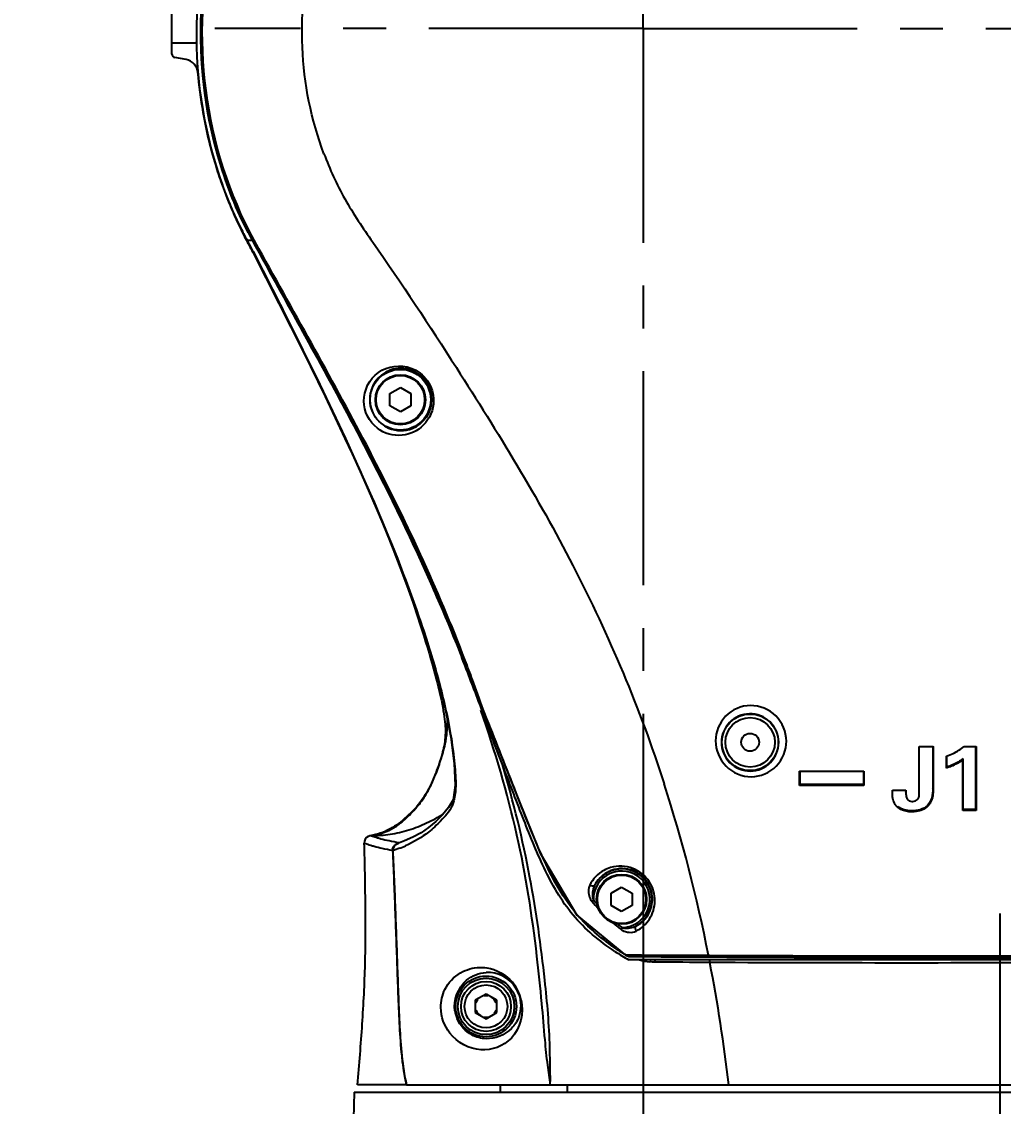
# Model space of a CAD drawing. Header units: millimetres. Extents: x 4086 to 8300, y 123 to 1549.
# Drawn here: x 7749.37 to 7783.75, y 1065.8 to 1103.8 of the extents above; entities that cross this region are included whole.
import ezdxf

# ---------------------------------------------------------------- set-up
doc = ezdxf.new("R2010")
doc.units = ezdxf.units.MM
doc.linetypes.add('CENTER', pattern=[0.6, 0.375, -0.075, 0.075, -0.075])
for name, color, linetype in [('中心线', 7, 'Continuous'), ('外形图', 7, 'Continuous'), ('尺寸标注', 7, 'Continuous'), ('运动范围', 7, 'Continuous')]:
    doc.layers.add(name, color=color, linetype=linetype)
doc.styles.add('思源黑', font='SourceHanSansCN-Normal.ttf')
doc.dimstyles.new('尺寸标注_1_4比例', dxfattribs={"dimtxt": 7, "dimasz": 6, "dimexe": 2, "dimexo": 1.5, "dimgap": 1, "dimtad": 1, "dimdec": 1, "dimlfac": 4, "dimdsep": 46, "dimtxsty": '思源黑', "dimcen": 0.09, "dimadec": 0, "dimazin": 0, "dimtp": 0.01, "dimtm": 0.01, "dimtfac": 1, "dimtdec": 1, "dimtofl": 0, "dimtmove": 0, "dimatfit": 3, "dimfxl": 1, "dimtolj": 1, "dimarcsym": 0})

# ---------------------------------------------------------------- blocks, each defined once
blk = doc.blocks.new('*D784')
at = {"layer": 'Defpoints', "color": 0}
for p in [(7771.133, 1079.219), (7783.633, 1072.555), (7783.633, 998.904)]:
    blk.add_point(p, dxfattribs=at)
at = {"layer": '尺寸标注', "color": 0, "lineweight": -2}
for p, q in [((7771.133, 1077.719), (7771.133, 996.904)), ((7783.633, 1071.055), (7783.633, 996.904)), ((7765.133, 998.904), (7759.133, 998.904)), ((7789.633, 998.904), (7795.633, 998.904))]:
    blk.add_line(p, q, dxfattribs=at)
at = {"layer": '尺寸标注', "color": 0}
for points in [[(7765.133, 997.904), (7765.133, 999.904), (7771.133, 998.904)], [(7789.633, 999.904), (7789.633, 997.904), (7783.633, 998.904)]]:
    blk.add_solid(points, dxfattribs=at)
at = {"layer": '尺寸标注', "color": 0, "insert": (7776.87, 1003.528), "char_height": 7, "attachment_point": 5, "style": '思源黑'}
blk.add_mtext('\\A1;50', dxfattribs=at)
blk = doc.blocks.new('*D788')
at = {"layer": 'Defpoints', "color": 0}
for p in [(7603.046, 1103.555), (7783.633, 1008.427), (7603.046, 916.786)]:
    blk.add_point(p, dxfattribs=at)
at = {"layer": '尺寸标注', "color": 0, "lineweight": -2}
for p, q in [((7603.046, 1102.055), (7603.046, 914.786)), ((7783.633, 1006.927), (7783.633, 914.786)), ((7777.633, 916.786), (7609.046, 916.786))]:
    blk.add_line(p, q, dxfattribs=at)
at = {"layer": '尺寸标注', "color": 0}
for points in [[(7609.046, 917.786), (7609.046, 915.786), (7603.046, 916.786)], [(7777.633, 915.786), (7777.633, 917.786), (7783.633, 916.786)]]:
    blk.add_solid(points, dxfattribs=at)
at = {"layer": '尺寸标注', "color": 0, "insert": (7693.34, 921.415), "char_height": 7, "attachment_point": 5, "style": '思源黑'}
blk.add_mtext('\\A1;722.3', dxfattribs=at)
blk = doc.blocks.new('*D789')
at = {"layer": 'Defpoints', "color": 0}
for p in [(7732.192, 1103.555), (7783.633, 1008.427), (7783.633, 948.312)]:
    blk.add_point(p, dxfattribs=at)
at = {"layer": '尺寸标注', "color": 0, "lineweight": -2}
for p, q in [((7732.192, 1102.055), (7732.192, 946.312)), ((7783.633, 1006.927), (7783.633, 946.312)), ((7738.192, 948.312), (7777.633, 948.312))]:
    blk.add_line(p, q, dxfattribs=at)
at = {"layer": '尺寸标注', "color": 0}
for points in [[(7738.192, 949.312), (7738.192, 947.312), (7732.192, 948.312)], [(7777.633, 947.312), (7777.633, 949.312), (7783.633, 948.312)]]:
    blk.add_solid(points, dxfattribs=at)
at = {"layer": '尺寸标注', "color": 0, "insert": (7757.912, 952.937), "char_height": 7, "attachment_point": 5, "style": '思源黑'}
blk.add_mtext('\\A1;205.8', dxfattribs=at)
blk = doc.blocks.new('*D791')
at = {"layer": 'Defpoints', "color": 0}
for p in [(7871.487, 1103.555), (7783.633, 1004.677), (7783.633, 978.687)]:
    blk.add_point(p, dxfattribs=at)
at = {"layer": '尺寸标注', "color": 0, "lineweight": -2}
for p, q in [((7871.487, 1102.055), (7871.487, 976.687)), ((7783.633, 1003.177), (7783.633, 976.687)), ((7865.487, 978.687), (7789.633, 978.687))]:
    blk.add_line(p, q, dxfattribs=at)
at = {"layer": '尺寸标注', "color": 0}
for points in [[(7789.633, 979.687), (7789.633, 977.687), (7783.633, 978.687)], [(7865.487, 977.687), (7865.487, 979.687), (7871.487, 978.687)]]:
    blk.add_solid(points, dxfattribs=at)
at = {"layer": '尺寸标注', "color": 0, "insert": (7827.56, 983.316), "char_height": 7, "attachment_point": 5, "style": '思源黑'}
blk.add_mtext('\\A1;351.4', dxfattribs=at)
blk = doc.blocks.new('*D793')
at = {"layer": 'Defpoints', "color": 0}
for p in [(7771.133, 1271.641), (7552.914, 959.632), (7712.796, 959.632)]:
    blk.add_point(p, dxfattribs=at)
at = {"layer": '尺寸标注', "color": 0, "lineweight": -2}
for p, q in [((7769.633, 1271.641), (7550.914, 1271.641)), ((7552.914, 1265.641), (7552.914, 965.632)), ((7711.296, 959.632), (7550.914, 959.632))]:
    blk.add_line(p, q, dxfattribs=at)
at = {"layer": '尺寸标注', "color": 0}
for points in [[(7553.914, 1265.641), (7551.914, 1265.641), (7552.914, 1271.641)], [(7551.914, 965.632), (7553.914, 965.632), (7552.914, 959.632)]]:
    blk.add_solid(points, dxfattribs=at)
at = {"layer": '尺寸标注', "color": 0, "insert": (7548.289, 1115.636), "char_height": 7, "attachment_point": 5, "rotation": 90, "style": '思源黑'}
blk.add_mtext('\\A1;1248', dxfattribs=at)

msp = doc.modelspace()

# ---------------------------------------------------------------- linework, layer by layer
at = {"layer": '中心线', "linetype": 'CENTER', "ltscale": 20}
for p, q in [((7771.1327, 1103.5546), (7771.1327, 1118.5546)), ((7771.1327, 1103.5546), (7756.1327, 1103.5546)), ((7771.1327, 1103.5546), (7786.1327, 1103.5546)), ((7771.1327, 1103.5546), (7771.1327, 1077.7187)), ((7783.6327, 1072.5546), (7783.6327, 1008.4271))]:
    msp.add_line(p, q, dxfattribs=at)
at = {"layer": '外形图'}
for p, q in [((7754.6327, 1102.6617), (7754.6327, 1104.4475)), ((7754.6327, 1103.0546), (7755.3827, 1103.0546)), ((7755.1311, 1102.4689), (7754.736, 1102.5385)), ((7755.5332, 1102.0286), (7755.5427, 1102.0186)), ((7757.2621, 1096.145), (7757.4505, 1096.1481)), ((7757.4524, 1096.1484), (7757.4102, 1096.2256)), ((7757.4522, 1096.1487), (7757.4651, 1096.149)), ((7757.6814, 1095.8407), (7757.5127, 1096.148)), ((7757.4636, 1095.7213), (7757.4635, 1095.7215)), ((7757.4638, 1095.7207), (7757.4635, 1095.7213)), ((7758.5546, 1093.6245), (7758.7484, 1093.2398)), ((7759.7219, 1091.2741), (7759.8695, 1090.9702)), ((7762.2603, 1090.7696), (7762.6327, 1090.9846)), ((7762.2603, 1090.3396), (7762.2603, 1090.7696)), ((7762.6327, 1090.9846), (7763.0051, 1090.7696)), ((7763.0051, 1090.7696), (7763.0051, 1090.3396)), ((7762.6327, 1090.1246), (7762.2603, 1090.3396)), ((7763.0051, 1090.3396), (7762.6327, 1090.1246)), ((7760.6936, 1089.1919), (7760.7093, 1089.1992)), ((7760.714, 1089.1926), (7760.7127, 1089.1921)), ((7761.6682, 1087.0711), (7761.6907, 1087.0189)), ((7764.8341, 1081.3947), (7764.7831, 1081.5285)), ((7764.8355, 1081.395), (7764.7831, 1081.5285)), ((7764.8482, 1081.3999), (7764.7957, 1081.5335)), ((7764.8472, 1081.3995), (7764.8482, 1081.3999)), ((7765.3656, 1080.0776), (7765.5179, 1079.6986)), ((7765.4888, 1079.6877), (7765.4485, 1079.7949)), ((7765.5179, 1079.6986), (7765.5308, 1079.7039)), ((7780.8077, 1078.4122), (7781.2966, 1078.4124)), ((7780.8077, 1076.7852), (7780.8077, 1078.4122)), ((7781.2827, 1078.4174), (7781.2836, 1076.9323)), ((7781.2966, 1078.4124), (7781.2966, 1076.9134)), ((7782.3746, 1078.413), (7782.7945, 1078.4133)), ((7782.7945, 1078.4133), (7782.7945, 1076.1688)), ((7781.7651, 1077.6528), (7781.7651, 1078.0702)), ((7781.7726, 1077.6853), (7781.7724, 1078.0789)), ((7782.3354, 1076.1685), (7782.3354, 1077.9424)), ((7782.3426, 1076.1994), (7782.3418, 1077.9815)), ((7776.6145, 1077.043), (7776.6145, 1077.5414)), ((7776.6363, 1077.0771), (7776.6355, 1077.5527)), ((7778.8563, 1077.5481), (7778.8567, 1077.072)), ((7778.8645, 1077.5394), (7778.8645, 1077.0408)), ((7781.7651, 1077.6528), (7781.7727, 1077.6854)), ((7776.6145, 1077.043), (7776.6363, 1077.0771)), ((7778.8645, 1077.0408), (7778.8568, 1077.0718)), ((7779.8645, 1076.8117), (7779.8645, 1076.8821)), ((7779.8645, 1076.8821), (7780.0223, 1076.882)), ((7780.0223, 1076.882), (7780.1815, 1076.882)), ((7780.1815, 1076.882), (7780.3424, 1076.882)), ((7780.3424, 1076.882), (7780.3393, 1076.8023)), ((7780.8077, 1076.7852), (7780.8143, 1076.7982)), ((7781.2966, 1076.9134), (7781.2836, 1076.9323)), ((7780.0478, 1076.2805), (7780.056, 1076.3096)), ((7780.3762, 1076.5818), (7780.3855, 1076.5673)), ((7780.7653, 1076.5775), (7780.7739, 1076.5919)), ((7781.1027, 1076.313), (7781.0936, 1076.3409)), ((7780.5382, 1076.1196), (7780.5382, 1076.1515)), ((7782.3354, 1076.1685), (7782.3426, 1076.1995)), ((7782.7945, 1076.1688), (7782.3354, 1076.1685)), ((7782.779, 1076.1994), (7782.3427, 1076.1993)), ((7782.7945, 1076.1688), (7782.7789, 1076.1996)), ((7762.5402, 1075.012), (7762.539, 1075.0116)), ((7762.3585, 1074.7634), (7762.3587, 1074.7597)), ((7762.3669, 1074.7601), (7762.3689, 1074.7602)), ((7767.5312, 1074.6719), (7768.8109, 1072.5027)), ((7770.0103, 1073.2696), (7770.3827, 1073.4846)), ((7770.0103, 1072.8396), (7770.0103, 1073.2696)), ((7770.3827, 1073.4846), (7770.7551, 1073.2696)), ((7770.7551, 1073.2696), (7770.7551, 1072.8396)), ((7769.3941, 1073.0335), (7769.3389, 1072.9876)), ((7768.8109, 1072.5027), (7770.5174, 1071.0951)), ((7770.3827, 1072.6246), (7770.0103, 1072.8396)), ((7770.7551, 1072.8396), (7770.3827, 1072.6246)), ((7770.3984, 1072.0659), (7770.3528, 1072.0074)), ((7770.5174, 1071.0951), (7770.5264, 1071.1097)), ((7770.5174, 1071.0951), (7770.6366, 1071.0576)), ((7770.5264, 1071.1097), (7770.6346, 1071.1089)), ((7770.6346, 1071.1089), (7770.6945, 1071.1085)), ((7770.6366, 1071.0576), (7770.6949, 1071.0537)), ((7770.6945, 1071.1085), (7771.0052, 1071.1063)), ((7770.6989, 1071.0537), (7771.0045, 1071.0514)), ((7771.0045, 1071.0514), (7771.2256, 1071.0498)), ((7771.0052, 1071.1063), (7771.0794, 1071.1059)), ((7771.0794, 1071.1059), (7771.4321, 1071.1037)), ((7771.4321, 1071.1037), (7771.5626, 1071.1029)), ((7771.5626, 1071.1029), (7771.6489, 1071.1024)), ((7773.4231, 1071.0364), (7773.4577, 1071.0363)), ((7773.4235, 1071.0941), (7773.4651, 1071.0939)), ((7773.4577, 1071.0363), (7773.4737, 1071.0362)), ((7795.3686, 1070.9296), (7770.6339, 1070.9296)), ((7765.6327, 1069.7376), (7765.2577, 1069.5211)), ((7765.2577, 1069.5211), (7765.2577, 1069.0881)), ((7766.0077, 1069.5211), (7765.6327, 1069.7376)), ((7766.0077, 1069.0881), (7766.0077, 1069.5211)), ((7765.2577, 1069.0881), (7765.6327, 1068.8716)), ((7765.6327, 1068.8716), (7766.0077, 1069.0881)), ((7761.1328, 1066.5546), (7761.133, 1066.5572)), ((7762.8457, 1066.5546), (7761.1328, 1066.5546)), ((7762.8457, 1066.5546), (7804.4184, 1066.5546)), ((7766.1327, 1066.5546), (7766.1327, 1066.3046)), ((7768.4773, 1066.5546), (7768.4773, 1066.3046)), ((7768.4773, 1066.5546), (7768.4773, 1066.3046)), ((7761.0113, 1066.3046), (7760.9359, 1063.4263)), ((7761.0113, 1066.3046), (7806.2486, 1066.3046))]:
    msp.add_line(p, q, dxfattribs=at)
for points in [[(7757.4641, 1095.72), (7758.3772, 1093.9287), (7759.2238, 1092.242), (7759.9969, 1090.6615), (7760.6936, 1089.1919)], [(7757.4742, 1095.7477), (7758.635, 1093.4642), (7759.8133, 1091.084), (7760.7127, 1089.1921)], [(7760.6936, 1089.1919), (7760.9408, 1088.6574), (7761.221, 1088.0407), (7761.5182, 1087.3712), (7761.8184, 1086.6755), (7762.1085, 1085.9809), (7762.3793, 1085.3084), (7762.629, 1084.663), (7762.8574, 1084.0473), (7763.0639, 1083.464), (7763.2459, 1082.9232)], [(7760.7127, 1089.1921), (7761.6812, 1087.0356), (7762.6196, 1084.7464), (7763.2811, 1082.9358)], [(7763.2459, 1082.9231), (7763.3163, 1082.7094), (7763.3862, 1082.4934), (7763.4531, 1082.2826), (7763.5172, 1082.077), (7763.5784, 1081.8765), (7763.637, 1081.6811), (7763.6928, 1081.4907), (7763.7459, 1081.3053), (7763.7964, 1081.1249), (7763.8442, 1080.9494), (7763.8893, 1080.7789), (7763.9316, 1080.6138), (7763.9708, 1080.4558), (7764.0065, 1080.306), (7764.0387, 1080.1646), (7764.0679, 1080.0307), (7764.0941, 1079.9036), (7764.1173, 1079.7829), (7764.1378, 1079.6685), (7764.1554, 1079.5606), (7764.1703, 1079.459), (7764.1825, 1079.3638), (7764.1922, 1079.2748), (7764.1996, 1079.1918), (7764.205, 1079.1135), (7764.2085, 1079.0367), (7764.21, 1078.9592), (7764.2095, 1078.8815), (7764.2069, 1078.8044), (7764.2019, 1078.7287), (7764.1949, 1078.6542), (7764.1857, 1078.5809), (7764.1746, 1078.5085), (7764.1616, 1078.4364), (7764.1468, 1078.3641), (7764.1302, 1078.2907), (7764.1117, 1078.2157), (7764.0914, 1078.139), (7764.0693, 1078.0605), (7764.0456, 1077.9805), (7764.0202, 1077.8991), (7763.9932, 1077.8163), (7763.9647, 1077.7323), (7763.9345, 1077.6472), (7763.9029, 1077.5613), (7763.8696, 1077.4745), (7763.8347, 1077.3869), (7763.7979, 1077.2984), (7763.7592, 1077.2091), (7763.7184, 1077.1193), (7763.6754, 1077.0293), (7763.6302, 1076.9397), (7763.583, 1076.851), (7763.5336, 1076.7638), (7763.4822, 1076.6784), (7763.4286, 1076.5952), (7763.3728, 1076.5143), (7763.3149, 1076.436), (7763.2548, 1076.3602), (7763.1924, 1076.2866), (7763.1278, 1076.2149), (7763.0612, 1076.1451), (7762.993, 1076.0769), (7762.9231, 1076.01), (7762.852, 1075.9445), (7762.7807, 1075.8812), (7762.7094, 1075.8205), (7762.6383, 1075.7628), (7762.5677, 1075.7085), (7762.498, 1075.6579), (7762.4293, 1075.6114), (7762.3617, 1075.5689), (7762.2949, 1075.5301), (7762.2291, 1075.4949), (7762.1646, 1075.4632), (7762.1017, 1075.435), (7762.0405, 1075.4101), (7761.9813, 1075.3884), (7761.9243, 1075.3696), (7761.8694, 1075.3535), (7761.8167, 1075.3397), (7761.766, 1075.3277)], [(7763.2811, 1082.9358), (7763.5924, 1081.995), (7763.9357, 1080.8269), (7764.2049, 1079.7422), (7764.4023, 1078.7307), (7764.5209, 1077.8126), (7764.5538, 1077.0505), (7764.4861, 1076.5447), (7764.323, 1076.2654), (7764.1067, 1076.0124), (7763.8731, 1075.7781), (7763.6231, 1075.5706), (7763.3562, 1075.3891), (7763.0742, 1075.2337), (7762.7806, 1075.1016), (7762.5402, 1075.012)], [(7764.8472, 1081.3995), (7765.0629, 1080.8481), (7765.3656, 1080.0776)], [(7765.5179, 1079.6986), (7766.5245, 1077.1628), (7767.5312, 1074.6719)], [(7761.766, 1075.3277), (7761.6677, 1075.306), (7761.6177, 1075.2939), (7761.5656, 1075.2785), (7761.5085, 1075.2556)], [(7771.57, 1070.8529), (7771.5674, 1070.8643), (7771.5652, 1070.8765), (7771.5636, 1070.8893), (7771.5625, 1070.9025), (7771.562, 1070.916), (7771.5619, 1070.9296)], [(7773.4644, 1070.9296), (7773.464, 1070.918), (7773.464, 1070.9064), (7773.4643, 1070.8948), (7773.465, 1070.8835), (7773.466, 1070.8725), (7773.4672, 1070.8621), (7773.4688, 1070.8522), (7773.4709, 1070.8433)]]:
    msp.add_lwpolyline(points, dxfattribs=at)
for centre, radius in [((7762.6327, 1090.5546), 1.0625), ((7762.6327, 1090.5546), 0.875), ((7762.6327, 1090.5546), 0.85), ((7774.8827, 1078.5546), 0.9908), ((7774.8827, 1078.5546), 0.8658), ((7774.8827, 1078.5546), 0.3125), ((7770.3827, 1073.0546), 0.875), ((7770.3827, 1073.0546), 0.85), ((7765.6327, 1069.3046), 1.0638), ((7765.6327, 1069.3046), 0.9888), ((7765.6327, 1069.3046), 0.875), ((7765.6327, 1069.3046), 0.75)]:
    msp.add_circle(centre, radius, dxfattribs=at)
for centre, radius, start, end in [((7755.3827, 1103.5546), 0.5, 270, 284.09456), ((7754.7577, 1102.6617), 0.125, 179.99668, 259.99155), ((7755.0442, 1101.9762), 0.5003, 4.86871, 80.00205), ((7771.28, 1103.3595), 15.803, 184.8312, 189.97201), ((7771.2012, 1103.3462), 15.723, 189.97397, 193.40796), ((7771.2163, 1103.3493), 15.7298, 190.14723, 191.90814), ((7771.1016, 1103.3225), 15.6207, 193.40806, 196.8659), ((7772.3395, 1104.146), 17.0689, 206.58402, 207.95318), ((7776.4945, 1106.1334), 21.6932, 207.42043, 207.90658), ((7771.107, 1103.4305), 15.6577, 207.71641, 209.98208), ((7776.5759, 1106.194), 21.7717, 207.48801, 207.66399), ((7776.1559, 1105.9726), 21.2969, 207.66095, 208.47767), ((7783.9435, 1110.7451), 30.2462, 208.28286, 208.68847), ((7775.7707, 1105.7478), 20.873, 207.90117, 208.7088), ((7775.8137, 1105.7884), 20.9083, 208.48119, 208.72277), ((7600.6811, 1013.7424), 176.9326, 25.989037, 26.699371), ((7762.6498, 1090.5675), 1.089, 110.03643, 180.6816), ((7762.6492, 1090.5679), 1.0884, 69.0406, 110.01026), ((7762.6476, 1090.564), 1.0926, 359.50451, 69.03634), ((7648.6431, 1037.0395), 123.6116, 24.955336, 25.867501), ((7762.654, 1090.5667), 1.0931, 180.63509, 246.71734), ((7762.6506, 1090.5633), 1.0896, 291.48203, 359.54109), ((7762.6518, 1090.5624), 1.0883, 246.73682, 291.4451), ((7681.1926, 1052.1509), 87.7253, 23.457144, 24.976504), ((7653.0084, 1037.6343), 120.0846, 20.554046, 21.371611), ((7709.9366, 1060.4041), 58.8494, 20.220986, 20.924769), ((7712.3601, 1061.2917), 56.2684, 19.10019, 20.22582), ((7770.417, 1079.8985), 12.0779, 350.67901, 350.8674), ((7721.4684, 1060.8726), 52.9511, 11.13007, 17.84333), ((7761.6163, 1075.0301), 0.2499, 115.55167, 181.94363), ((7762.6048, 1074.7766), 0.2466, 172.83928, 183.06749), ((7762.6083, 1074.7735), 0.2512, 126.79925, 131.89735), ((7760.8734, 1079.3069), 4.7865, 291.11053, 293.92238), ((7770.3827, 1073.0546), 0.9888, 270.90922, 181.22046), ((7770.3827, 1073.0546), 1.0638, 297.76024, 153.06515), ((7770.3413, 1073.0136), 1.2046, 106.56821, 118.71987), ((7770.393, 1073.0626), 1.0697, 110.37515, 118.91225), ((7770.3412, 1073.0111), 1.207, 68.97441, 106.53418), ((7770.3922, 1073.0642), 1.0678, 67.83681, 110.36982), ((7774.2415, 1077.0572), 6.3715, 219.6957, 222.88206), ((7774.1879, 1077.0156), 6.232, 219.71565, 221.56463), ((7773.2625, 1076.3159), 5.842, 219.3616, 221.8181), ((7774.6074, 1077.4577), 6.9141, 229.07589, 229.54222), ((7774.7613, 1077.6397), 7.1524, 229.54993, 231.2615), ((7774.7953, 1077.7084), 7.1534, 230.47238, 231.4091), ((7774.8907, 1077.8292), 7.3073, 231.41533, 232.06462), ((7774.9458, 1077.8682), 7.4461, 231.25473, 231.91483), ((7770.6002, 1072.3236), 0.4015, 231.96038, 236.18601), ((7770.63, 1072.3683), 0.4551, 236.19368, 240.39459), ((7770.5429, 1072.5754), 0.5295, 254.16364, 257.9676), ((7775.6787, 1079.6325), 10.0589, 236.63864, 238.28872), ((7775.5945, 1079.3674), 9.6888, 236.13292, 237.61295), ((7776.3222, 1080.6728), 11.2821, 238.28501, 239.72261), ((7776.0588, 1080.0963), 10.553, 237.60428, 238.38246), ((7770.6921, 1071.1397), 0.1248, 190.13946, 194.52498), ((7782.8965, 2768.3366), 1697.3266, 269.6819176, 270.3197374), ((7771.6516, 1073.5111), 2.6614, 255.92523, 263.86463), ((7717.2962, 1060.0016), 57.213, 6.57688, 10.92343), ((7765.6994, 1069.3359), 1.1536, 31.62469, 93.31233), ((7765.4293, 1069.2038), 1.4713, 12.67866, 40.05411), ((7765.6969, 1069.3356), 1.1559, 19.90874, 31.57321), ((7765.6327, 1069.3046), 0.375, 139.9994, 160.00059), ((7765.6327, 1069.3046), 0.375, 79.9994, 100.0006), ((7765.6327, 1069.3046), 0.375, 19.99941, 60), ((7765.6892, 1069.3205), 1.1579, 188.66432, 203.10058), ((7765.6327, 1069.3046), 0.375, 199.99941, 240), ((7765.6327, 1069.3046), 0.375, 319.9994, 340.00059), ((7765.6327, 1069.3046), 0.375, 259.9994, 280.0006)]:
    msp.add_arc(centre, radius, start, end, dxfattribs=at)
for points, knots in [([(7757.0752, 1096.5075), (7756.1993, 1098.2618), (7755.1751, 1102.1722), (7755.8493, 1108.1519), (7758.6878, 1113.4813), (7763.2932, 1117.3829), (7769.0156, 1119.2985), (7774.0498, 1119.0132), (7777.7835, 1117.7002), (7780.3549, 1116.2016), (7782.6209, 1114.2672), (7783.8149, 1112.677), (7784.3419, 1111.8432)], [0, 0, 0, 0, 0.1246615, 0.2495627, 0.3744523, 0.4993392, 0.6242252, 0.7491163, 0.811842, 0.8745688, 0.9372862, 1, 1, 1, 1]), ([(7755.8302, 1100.9801), (7755.5721, 1102.6228), (7755.5915, 1106.0167), (7757.2276, 1110.818), (7760.3086, 1114.8532), (7764.5054, 1117.7062), (7769.4019, 1119.0691), (7776.0768, 1118.7608), (7780.7756, 1116.0595), (7782.8775, 1113.5398)], [0, 0, 0, 0, 0.1254158, 0.2508349, 0.3762552, 0.501673, 0.6270955, 0.7525152, 1, 1, 1, 1]), ([(7757.2923, 1096.4669), (7756.8658, 1097.2672), (7756.2148, 1098.9767), (7755.4896, 1102.5357), (7755.788, 1107.1529), (7758.02, 1112.2086), (7760.5932, 1114.8718), (7762.056, 1115.9331)], [0, 0, 0, 0, 0.1253314, 0.250703, 0.5004665, 0.7502269, 1, 1, 1, 1]), ([(7757.5128, 1096.148), (7756.6331, 1097.7561), (7755.4952, 1101.3463), (7755.7714, 1106.9513), (7757.9888, 1112.1132), (7760.5932, 1114.826), (7762.0774, 1115.9036)], [0, 0, 0, 0, 0.2498889, 0.4999221, 0.7499552, 1, 1, 1, 1]), ([(7757.3081, 1096.4138), (7756.8874, 1097.1975), (7756.2374, 1098.8692), (7755.4977, 1102.3544), (7755.7259, 1106.883), (7757.8079, 1111.8847), (7760.2556, 1114.5646), (7761.657, 1115.6507)], [0, 0, 0, 0, 0.1253187, 0.2506759, 0.5004483, 0.7502189, 1, 1, 1, 1]), ([(7759.9562, 1099.1719), (7759.5107, 1100.3596), (7758.9963, 1102.88), (7759.4502, 1106.6919), (7761.0511, 1110.1621), (7762.7938, 1112.0328), (7763.7785, 1112.8046)], [0, 0, 0, 0, 0.252249, 0.501384, 0.7512259, 1, 1, 1, 1]), ([(7755.4113, 1102.3158), (7755.446, 1102.2761), (7755.503, 1102.1853), (7755.5289, 1102.0811), (7755.5331, 1102.0288)], [0, 0, 0, 0, 0.5009989, 1, 1, 1, 1]), ([(7755.8251, 1100.1036), (7755.8976, 1099.7598), (7756.2331, 1098.3969), (7756.7533, 1097.0779), (7757.2459, 1096.1482)], [0, 0, 0, 0, 0.2503149, 1, 1, 1, 1]), ([(7759.9563, 1099.1719), (7760.1604, 1098.6279), (7760.6519, 1097.5454), (7761.3223, 1096.5679), (7761.6659, 1096.0745)], [0, 0, 0, 0, 0.4914388, 1, 1, 1, 1]), ([(7756.1528, 1098.7904), (7756.2222, 1098.5618), (7756.5201, 1097.6549), (7756.9035, 1096.7756), (7757.2386, 1096.1433)], [0, 0, 0, 0, 0.2502974, 1, 1, 1, 1]), ([(7757.2386, 1096.1433), (7757.2392, 1096.1437), (7757.2404, 1096.1444), (7757.2425, 1096.1452), (7757.2443, 1096.1465), (7757.2452, 1096.1478), (7757.2459, 1096.1482)], [0, 0, 0, 0, 0.2464054, 0.4932408, 0.7428332, 1, 1, 1, 1]), ([(7757.4506, 1096.1479), (7758.7528, 1093.7508), (7761.453, 1089.0114), (7763.7842, 1084.0657), (7764.7831, 1081.5285)], [0, 0, 0, 0, 0.5001151, 1, 1, 1, 1]), ([(7764.7957, 1081.5335), (7763.7947, 1084.0701), (7761.4587, 1089.0138), (7758.7551, 1093.7514), (7757.4524, 1096.1484)], [0, 0, 0, 0, 0.4998892, 1, 1, 1, 1]), ([(7757.4651, 1096.149), (7757.4678, 1096.1497), (7757.482, 1096.158), (7757.4965, 1096.1651), (7757.5084, 1096.1715)], [0, 0, 0, 0, 0.1718485, 1, 1, 1, 1]), ([(7764.848, 1081.3999), (7763.8472, 1084.0255), (7761.4916, 1089.0153), (7758.7548, 1093.7864), (7757.4651, 1096.1489)], [0, 0, 0, 0, 0.5107496, 1, 1, 1, 1]), ([(7761.6659, 1096.0744), (7762.672, 1094.6296), (7765.1223, 1090.9239), (7768.8927, 1084.7724), (7771.0244, 1079.727), (7771.8723, 1077.0976)], [0, 0, 0, 0, 0.2443454, 0.6165672, 1, 1, 1, 1]), ([(7757.4635, 1095.7215), (7757.4634, 1095.7219), (7757.4662, 1095.7178), (7757.4664, 1095.7173), (7757.4673, 1095.7157)], [0, 0, 0, 0, 0.1860875, 1, 1, 1, 1]), ([(7757.4652, 1095.7179), (7757.4652, 1095.7181), (7757.4648, 1095.719), (7757.4654, 1095.718), (7757.4656, 1095.7177)], [0, 0, 0, 0, 0.3743189, 1, 1, 1, 1]), ([(7757.4656, 1095.7177), (7757.4697, 1095.7113), (7757.4779, 1095.6966), (7757.4948, 1095.6662), (7757.5172, 1095.6265), (7757.544, 1095.5789), (7757.5804, 1095.5149), (7757.6262, 1095.4349), (7757.6632, 1095.371), (7757.6818, 1095.3391)], [0, 0, 0, 0, 0.0522431, 0.115786, 0.2394771, 0.3654997, 0.4919647, 0.7456993, 1, 1, 1, 1]), ([(7757.4673, 1095.7157), (7757.4743, 1095.7039), (7757.4879, 1095.6799), (7757.5163, 1095.6312), (7757.5669, 1095.5439), (7757.6113, 1095.469), (7757.6412, 1095.4191)], [0, 0, 0, 0, 0.119716, 0.2402127, 0.4919228, 1, 1, 1, 1]), ([(7764.9049, 1081.4217), (7763.9447, 1083.9328), (7761.6518, 1088.8158), (7758.9784, 1093.4831), (7757.6814, 1095.8407)], [0, 0, 0, 0, 0.49978, 1, 1, 1, 1]), ([(7761.3531, 1090.5074), (7761.3506, 1090.8806), (7761.7452, 1091.6862), (7762.6438, 1091.7943), (7763.0047, 1091.6612)], [0, 0, 0, 0, 0.4924321, 1, 1, 1, 1]), ([(7763.0047, 1091.6612), (7763.2321, 1091.5774), (7763.6488, 1091.2609), (7763.8009, 1090.7583), (7763.7983, 1090.5123)], [0, 0, 0, 0, 0.4962324, 1, 1, 1, 1]), ([(7763.7983, 1090.5123), (7763.795, 1090.204), (7763.5398, 1089.6004), (7762.6786, 1089.2025), (7761.6959, 1089.4658), (7761.3556, 1090.1526), (7761.3531, 1090.5074)], [0, 0, 0, 0, 0.2492897, 0.4712616, 0.7131091, 1, 1, 1, 1]), ([(7763.2851, 1082.9374), (7763.4925, 1082.34), (7763.8727, 1081.1447), (7764.3239, 1079.363), (7764.5404, 1077.9151), (7764.5909, 1076.9066), (7764.4733, 1076.251), (7764.0629, 1075.8109), (7763.5454, 1075.3143), (7763.1007, 1075.0588), (7762.8143, 1074.9316)], [0, 0, 0, 0, 0.2117617, 0.4197386, 0.6151042, 0.7001845, 0.7584963, 0.8315474, 0.8950475, 1, 1, 1, 1]), ([(7763.2769, 1082.9467), (7763.2694, 1082.9428), (7763.2595, 1082.9375), (7763.2494, 1082.9298), (7763.2465, 1082.9265), (7763.246, 1082.925)], [0, 0, 0, 0, 0.6655061, 0.8730509, 1, 1, 1, 1]), ([(7763.2862, 1082.9341), (7763.285, 1082.9342), (7763.2833, 1082.9343), (7763.2813, 1082.9352), (7763.2811, 1082.9358)], [0, 0, 0, 0, 0.6590602, 1, 1, 1, 1]), ([(7776.153, 1078.5952), (7776.151, 1078.9138), (7775.878, 1079.5769), (7774.8999, 1079.9758), (7773.9321, 1079.5707), (7773.6739, 1078.9165), (7773.6742, 1078.6044)], [0, 0, 0, 0, 0.2517905, 0.5046394, 0.7534517, 1, 1, 1, 1]), ([(7761.6098, 1075.2801), (7761.6314, 1075.2901), (7761.6869, 1075.3057), (7761.7846, 1075.3256), (7761.9091, 1075.3531), (7762.1222, 1075.4161), (7762.3568, 1075.5264), (7762.5999, 1075.6908), (7762.8001, 1075.8594), (7763.008, 1076.0615), (7763.1859, 1076.2526), (7763.329, 1076.4294), (7763.4828, 1076.6441), (7763.6683, 1076.9656), (7763.8304, 1077.3277), (7763.9547, 1077.6516), (7764.046, 1077.9167), (7764.132, 1078.2008), (7764.1955, 1078.4553), (7764.2376, 1078.681), (7764.2634, 1078.8785), (7764.2795, 1079.1048), (7764.282, 1079.2662), (7764.2811, 1079.3524)], [0, 0, 0, 0, 0.0136316, 0.0327683, 0.0571859, 0.0865942, 0.1599404, 0.2043694, 0.2543551, 0.309588, 0.370353, 0.4037121, 0.4397957, 0.5214898, 0.6156729, 0.6667197, 0.7200962, 0.7761825, 0.8366563, 0.8701703, 0.9076186, 0.9506334, 1, 1, 1, 1]), ([(7767.8826, 1066.5546), (7767.8638, 1066.7862), (7767.78, 1067.3082), (7767.6857, 1068.26), (7767.5834, 1069.5348), (7767.3325, 1071.938), (7766.7958, 1075.4087), (7765.9497, 1078.2435), (7765.4564, 1079.6773)], [0, 0, 0, 0, 0.0520963, 0.1183724, 0.2143902, 0.3387686, 0.6600834, 1, 1, 1, 1]), ([(7767.6186, 1074.5211), (7767.2342, 1075.3693), (7766.5673, 1077.1099), (7765.8831, 1078.8418), (7765.5308, 1079.7039)], [0, 0, 0, 0, 0.4999763, 1, 1, 1, 1]), ([(7775.8822, 1078.5546), (7775.8812, 1078.8123), (7775.6579, 1079.3507), (7774.8606, 1079.6602), (7774.0881, 1079.3265), (7773.8784, 1078.8044), (7773.8773, 1078.5546)], [0, 0, 0, 0, 0.2525419, 0.5068883, 0.755193, 1, 1, 1, 1]), ([(7773.6742, 1078.6044), (7773.6745, 1078.2854), (7773.9435, 1077.6206), (7774.9207, 1077.2149), (7775.8944, 1077.6193), (7776.1549, 1078.2794), (7776.153, 1078.5952)], [0, 0, 0, 0, 0.251108, 0.5031036, 0.7514681, 1, 1, 1, 1]), ([(7773.8773, 1078.5546), (7773.8761, 1078.2967), (7774.0953, 1077.7564), (7774.8909, 1077.4406), (7775.6711, 1077.771), (7775.8831, 1078.3005), (7775.8822, 1078.5546)], [0, 0, 0, 0, 0.2514692, 0.5045193, 0.7522363, 1, 1, 1, 1]), ([(7782.778, 1078.4174), (7782.7781, 1078.2292), (7782.7785, 1077.4899), (7782.7788, 1076.7505), (7782.779, 1076.1995)], [0, 0, 0, 0, 0.254611, 1, 1, 1, 1]), ([(7782.3354, 1077.9424), (7782.2127, 1077.8443), (7782.0177, 1077.7475), (7781.8184, 1077.6717), (7781.7651, 1077.6528)], [0, 0, 0, 0, 0.7352468, 1, 1, 1, 1]), ([(7767.8826, 1066.5546), (7767.8921, 1066.7518), (7767.8753, 1067.1891), (7767.8703, 1068.4125), (7767.669, 1070.6409), (7767.2069, 1073.9661), (7766.5983, 1076.4691), (7766.2072, 1077.7729)], [0, 0, 0, 0, 0.0520596, 0.1152262, 0.322587, 0.6411173, 1, 1, 1, 1]), ([(7770.1471, 1071.2312), (7769.6067, 1071.5872), (7768.5871, 1072.4296), (7767.6242, 1074.148), (7766.9082, 1075.9546), (7766.4417, 1077.1673), (7766.2072, 1077.7729)], [0, 0, 0, 0, 0.2495159, 0.4992243, 0.7495927, 1, 1, 1, 1]), ([(7779.8645, 1076.8117), (7779.8663, 1076.8152), (7779.8702, 1076.8219), (7779.8743, 1076.8284), (7779.8762, 1076.8317)], [0, 0, 0, 0, 0.5115671, 1, 1, 1, 1]), ([(7780.0478, 1076.2805), (7780.0154, 1076.3091), (7779.8912, 1076.4587), (7779.8645, 1076.6639), (7779.8645, 1076.8117)], [0, 0, 0, 0, 0.2262275, 1, 1, 1, 1]), ([(7780.3393, 1076.8023), (7780.3375, 1076.8058), (7780.3338, 1076.8125), (7780.3301, 1076.8191), (7780.3283, 1076.8224)], [0, 0, 0, 0, 0.5059925, 1, 1, 1, 1]), ([(7781.2966, 1076.9134), (7781.2966, 1076.7576), (7781.2689, 1076.5332), (7781.1439, 1076.3543), (7781.1027, 1076.313)], [0, 0, 0, 0, 0.7275997, 1, 1, 1, 1]), ([(7781.1027, 1076.313), (7780.9993, 1076.2092), (7780.7934, 1076.1296), (7780.5932, 1076.1196), (7780.5382, 1076.1196)], [0, 0, 0, 0, 0.7270474, 1, 1, 1, 1]), ([(7780.5508, 1076.4821), (7780.5568, 1076.4821), (7780.5686, 1076.4822), (7780.5803, 1076.4829), (7780.5861, 1076.4833)], [0, 0, 0, 0, 0.5091105, 1, 1, 1, 1]), ([(7780.7477, 1076.5528), (7780.7511, 1076.5566), (7780.7573, 1076.5647), (7780.7628, 1076.5732), (7780.7653, 1076.5775)], [0, 0, 0, 0, 0.5042101, 1, 1, 1, 1]), ([(7761.6094, 1075.2801), (7761.8326, 1075.2863), (7762.1677, 1075.3112), (7762.6065, 1075.3957), (7762.9298, 1075.4839), (7763.2461, 1075.5946), (7763.6574, 1075.769), (7763.9534, 1075.9291), (7764.1405, 1076.0512)], [0, 0, 0, 0, 0.249965, 0.3749283, 0.4999199, 0.6248659, 0.7497994, 1, 1, 1, 1]), ([(7780.5382, 1076.1196), (7780.41, 1076.1196), (7780.2279, 1076.1497), (7780.0826, 1076.2499), (7780.0478, 1076.2805)], [0, 0, 0, 0, 0.7343869, 1, 1, 1, 1]), ([(7761.6094, 1075.2801), (7761.6008, 1075.2798), (7761.5662, 1075.277), (7761.5321, 1075.2669), (7761.5085, 1075.2556)], [0, 0, 0, 0, 0.2473776, 1, 1, 1, 1]), ([(7762.59, 1075.0313), (7762.4721, 1075.052), (7762.2576, 1075.0914), (7762.006, 1075.1508), (7761.8402, 1075.1979), (7761.7442, 1075.2283), (7761.6693, 1075.2547), (7761.6268, 1075.2719), (7761.6094, 1075.2801)], [0, 0, 0, 0, 0.3543723, 0.6453662, 0.7646971, 0.8644719, 0.9432005, 1, 1, 1, 1]), ([(7761.133, 1066.5572), (7761.1641, 1066.9127), (7761.2232, 1067.6212), (7761.301, 1068.6815), (7761.3628, 1069.737), (7761.4036, 1070.7904), (7761.4149, 1071.8437), (7761.4109, 1072.8989), (7761.3973, 1073.9585), (7761.3787, 1074.6666), (7761.3665, 1075.0216)], [0, 0, 0, 0, 0.1263517, 0.2517035, 0.3763687, 0.5006484, 0.6248439, 0.7492664, 0.8742173, 1, 1, 1, 1]), ([(7762.3585, 1074.7634), (7762.2384, 1074.7853), (7762.0207, 1074.8263), (7761.7661, 1074.8881), (7761.5997, 1074.9372), (7761.5036, 1074.9687), (7761.428, 1074.9962), (7761.3845, 1075.0134), (7761.3665, 1075.0216)], [0, 0, 0, 0, 0.356917, 0.6468073, 0.7648493, 0.8636599, 0.9422789, 1, 1, 1, 1]), ([(7762.3601, 1074.8073), (7762.3638, 1074.8364), (7762.3817, 1074.8937), (7762.4187, 1074.9409), (7762.4405, 1074.9605)], [0, 0, 0, 0, 0.4999741, 1, 1, 1, 1]), ([(7762.3587, 1074.7597), (7762.3771, 1074.4175), (7762.4081, 1073.7327), (7762.4454, 1072.7052), (7762.4829, 1071.6778), (7762.5212, 1070.6503), (7762.549, 1069.7939), (7762.5765, 1069.109), (7762.6093, 1068.4244), (7762.6563, 1067.7403), (7762.7388, 1067.0597), (7762.7983, 1066.7219), (7762.835, 1066.5546)], [0, 0, 0, 0, 0.1250028, 0.2500062, 0.3750097, 0.5000131, 0.6250166, 0.6875182, 0.7500197, 0.8750116, 0.9375089, 1, 1, 1, 1]), ([(7762.3669, 1074.7601), (7762.4033, 1074.0756), (7762.4518, 1072.7055), (7762.5277, 1070.6495), (7762.5932, 1068.5977), (7762.6954, 1067.2227), (7762.8457, 1066.5546)], [0, 0, 0, 0, 0.2500657, 0.5001342, 0.7501977, 1, 1, 1, 1]), ([(7762.8557, 1066.5546), (7762.7021, 1067.222), (7762.5974, 1068.5973), (7762.5305, 1070.6491), (7762.4541, 1072.7053), (7762.4054, 1074.0756), (7762.3689, 1074.7602)], [0, 0, 0, 0, 0.2497909, 0.4998573, 0.7499301, 1, 1, 1, 1]), ([(7770.8942, 1071.9432), (7771.0796, 1072.0389), (7771.4118, 1072.3411), (7771.6136, 1073.0071), (7771.4119, 1073.7231), (7771.0044, 1074.0493), (7770.7743, 1074.1377)], [0, 0, 0, 0, 0.229299, 0.4680317, 0.7290433, 1, 1, 1, 1]), ([(7770.8782, 1072.1132), (7771.0393, 1072.1955), (7771.3303, 1072.4542), (7771.5183, 1073.0322), (7771.3565, 1073.6697), (7770.9999, 1073.9698), (7770.7951, 1074.0532)], [0, 0, 0, 0, 0.2257694, 0.461747, 0.7240048, 1, 1, 1, 1]), ([(7769.2659, 1073.5521), (7769.2027, 1073.4243), (7769.2118, 1073.2004), (7769.3054, 1073.028), (7769.3389, 1072.9876)], [0, 0, 0, 0, 0.7308418, 1, 1, 1, 1]), ([(7770.7999, 1072.0798), (7770.8134, 1072.0844), (7770.8399, 1072.0946), (7770.8656, 1072.1067), (7770.8782, 1072.1132)], [0, 0, 0, 0, 0.5016379, 1, 1, 1, 1]), ([(7770.6949, 1071.0537), (7770.6597, 1071.0531), (7770.5986, 1071.0469), (7770.5747, 1071.0952), (7770.5713, 1071.1084)], [0, 0, 0, 0, 0.7199687, 1, 1, 1, 1]), ([(7773.4577, 1071.0363), (7773.45, 1071.0359), (7773.4287, 1071.0547), (7773.428, 1071.0793), (7773.4275, 1071.0953)], [0, 0, 0, 0, 0.3243631, 1, 1, 1, 1]), ([(7773.4651, 1071.0939), (7775.0164, 1071.084), (7781.3175, 1071.0677), (7787.6185, 1071.0816), (7792.3682, 1071.103)], [0, 0, 0, 0, 0.2462051, 1, 1, 1, 1]), ([(7765.4499, 1067.7812), (7765.0396, 1067.809), (7764.3071, 1068.2088), (7763.9793, 1069.163), (7764.1573, 1069.9701), (7764.6742, 1070.5238), (7765.1762, 1070.6636), (7765.4073, 1070.6702)], [0, 0, 0, 0, 0.2853358, 0.5047465, 0.654918, 0.8395702, 1, 1, 1, 1]), ([(7765.4073, 1070.6702), (7765.4904, 1070.6726), (7765.9172, 1070.6494), (7766.3343, 1070.4138), (7766.5555, 1070.1506)], [0, 0, 0, 0, 0.1947608, 1, 1, 1, 1]), ([(7792.3694, 1070.852), (7790.8083, 1070.845), (7784.5094, 1070.8268), (7778.2104, 1070.8132), (7773.4726, 1070.8433)], [0, 0, 0, 0, 0.2478272, 1, 1, 1, 1]), ([(7764.5445, 1069.1461), (7764.4871, 1069.524), (7764.7581, 1070.2393), (7765.389, 1070.4736), (7765.6327, 1070.4875)], [0, 0, 0, 0, 0.6102661, 1, 1, 1, 1]), ([(7766.8647, 1069.5268), (7766.9654, 1069.0789), (7766.7474, 1068.0884), (7765.8312, 1067.7553), (7765.4499, 1067.7812)], [0, 0, 0, 0, 0.5456789, 1, 1, 1, 1]), ([(7766.7837, 1069.7292), (7766.8743, 1069.4786), (7766.8691, 1069.0075), (7766.4621, 1068.3677), (7765.9517, 1068.1602), (7765.6327, 1068.173)], [0, 0, 0, 0, 0.3579161, 0.5712009, 1, 1, 1, 1]), ([(7765.6327, 1068.173), (7765.4618, 1068.1799), (7765.0372, 1068.2905), (7764.7236, 1068.6336), (7764.6242, 1068.8662)], [0, 0, 0, 0, 0.403332, 1, 1, 1, 1])]:
    msp.add_open_spline(points, degree=3, knots=knots, dxfattribs=at)
for points in [[(7757.4506, 1096.1479), (7756.6371, 1097.6394), (7756.0938, 1099.3018), (7755.8302, 1100.9801)], [(7757.4651, 1096.1489), (7757.4073, 1096.2548), (7757.349, 1096.3604), (7757.2923, 1096.4669)], [(7757.4781, 1095.7405), (7757.8367, 1095.035), (7758.1978, 1094.3308), (7758.5546, 1093.6245)], [(7761.6907, 1087.0189), (7762.27, 1085.6781), (7762.8102, 1084.3187), (7763.2851, 1082.9374)], [(7763.246, 1082.925), (7763.2458, 1082.9244), (7763.2457, 1082.9237), (7763.2459, 1082.9232)], [(7765.5308, 1079.7039), (7765.2928, 1080.2649), (7765.0722, 1080.8332), (7764.8482, 1081.3999)], [(7766.2072, 1077.7729), (7765.9609, 1078.4086), (7765.728, 1079.0494), (7765.4888, 1079.6877)], [(7781.9926, 1078.1654), (7782.1293, 1078.2312), (7782.2611, 1078.3123), (7782.3746, 1078.413)], [(7781.7651, 1078.0702), (7781.8423, 1078.0983), (7781.9185, 1078.1298), (7781.9926, 1078.1654)], [(7782.1693, 1077.8629), (7782.0438, 1077.7905), (7781.909, 1077.7342), (7781.7727, 1077.6854)], [(7782.3418, 1077.9816), (7782.2883, 1077.9367), (7782.2298, 1077.8977), (7782.1693, 1077.8629)], [(7776.6145, 1077.5414), (7777.3645, 1077.5403), (7778.1145, 1077.5397), (7778.8645, 1077.5394)], [(7778.8568, 1077.072), (7778.1166, 1077.0731), (7777.3765, 1077.0747), (7776.6363, 1077.0771)], [(7778.8645, 1077.0408), (7778.1145, 1077.0412), (7777.3645, 1077.0418), (7776.6145, 1077.043)], [(7780.3392, 1076.8023), (7780.3378, 1076.7643), (7780.3388, 1076.7259), (7780.3443, 1076.6882)], [(7780.3443, 1076.6882), (7780.3505, 1076.6461), (7780.3626, 1076.6032), (7780.3855, 1076.5673)], [(7780.7653, 1076.5775), (7780.8014, 1076.6382), (7780.8077, 1076.7145), (7780.8077, 1076.7852)], [(7781.2836, 1076.9323), (7781.2837, 1076.7253), (7781.2398, 1076.4876), (7781.0936, 1076.3409)], [(7780.5382, 1076.1515), (7780.3691, 1076.1516), (7780.1829, 1076.1977), (7780.056, 1076.3096)], [(7780.3855, 1076.5673), (7780.4188, 1076.515), (7780.4888, 1076.482), (7780.5508, 1076.4821)], [(7781.0936, 1076.3409), (7780.9555, 1076.2024), (7780.7338, 1076.1514), (7780.5382, 1076.1515)], [(7780.5861, 1076.4833), (7780.6446, 1076.4877), (7780.7097, 1076.5081), (7780.7477, 1076.5528)], [(7762.539, 1075.0116), (7762.4427, 1074.9793), (7762.3616, 1074.8616), (7762.3669, 1074.7601)], [(7762.3689, 1074.7602), (7762.3631, 1074.8612), (7762.4431, 1074.9794), (7762.539, 1075.0116)], [(7762.5973, 1074.8416), (7762.5219, 1074.8125), (7762.4458, 1074.7851), (7762.3689, 1074.7602)], [(7762.4578, 1074.9746), (7762.4887, 1074.9977), (7762.5259, 1075.0139), (7762.5638, 1075.021)], [(7768.7456, 1072.6108), (7768.2767, 1073.1824), (7767.9238, 1073.8478), (7767.6186, 1074.5211)], [(7769.7624, 1074.07), (7769.5527, 1073.955), (7769.3718, 1073.7665), (7769.2659, 1073.5521)], [(7769.8758, 1073.9989), (7769.6893, 1073.8959), (7769.5286, 1073.7276), (7769.4343, 1073.5365)], [(7769.4343, 1073.5365), (7769.4073, 1073.4869), (7769.3124, 1073.5203), (7769.2659, 1073.5521)], [(7769.4343, 1073.5365), (7769.3588, 1073.3862), (7769.3428, 1073.1937), (7769.3941, 1073.0335)], [(7770.1952, 1071.3224), (7769.7271, 1071.6368), (7769.2846, 1072.0004), (7768.9086, 1072.4206)], [(7770.8782, 1072.1132), (7770.8286, 1072.0854), (7770.861, 1071.9895), (7770.8942, 1071.9432)], [(7770.4052, 1071.9725), (7770.5471, 1071.8917), (7770.7491, 1071.8684), (7770.8942, 1071.9432)], [(7770.4325, 1072.0574), (7770.4759, 1072.0482), (7770.5205, 1072.0439), (7770.5649, 1072.0433)], [(7770.5649, 1072.0433), (7770.6442, 1072.0422), (7770.725, 1072.054), (7770.7999, 1072.0798)], [(7771.2256, 1071.0498), (7771.4062, 1071.0485), (7771.5867, 1071.0473), (7771.7673, 1071.0461)], [(7771.6489, 1071.1024), (7772.2404, 1071.0991), (7772.832, 1071.0964), (7773.4235, 1071.0941)], [(7771.7673, 1071.0461), (7772.3192, 1071.0424), (7772.8711, 1071.0392), (7773.4231, 1071.0364)], [(7771.5699, 1070.8529), (7771.5022, 1070.8533), (7771.4345, 1070.8577), (7771.3671, 1070.8649)], [(7773.4726, 1070.8433), (7772.8384, 1070.846), (7772.2042, 1070.8491), (7771.5699, 1070.8529)]]:
    msp.add_open_spline(points, degree=3, dxfattribs=at)
at = {"layer": '运动范围'}
for radius, start, end in [(168.0862, 10, 225), (38.9409, 91.06758, 227.61583)]:
    msp.add_arc((7771.1327, 1103.5546), radius, start, end, dxfattribs=at)

# ---------------------------------------------------------------- dimensions: what is measured, and where the dimension line sits
at = {"layer": '尺寸标注'}
dim = msp.add_linear_dim(base=(7552.9138, 959.6321), p1=(7771.1327, 1271.6408), p2=(7712.7964, 959.6321), angle=90, dimstyle='尺寸标注_1_4比例', dxfattribs=at)
dim.commit()
dim.dimension.update_dxf_attribs({"geometry": '*D793', "text_midpoint": (7552.9138, 1115.6364), "dimtype": 160})
for base, p1, p2, picture, middle in [((7603.0465, 916.7862), (7783.6327, 1008.4271), (7603.0465, 1103.5546), '*D788', (7693.3396, 916.7862)), ((7783.6327, 978.687), (7871.4866, 1103.5546), (7783.6327, 1004.6771), '*D791', (7827.5596, 978.687)), ((7783.6327, 998.9036), (7771.1327, 1079.2187), (7783.6327, 1072.5546), '*D784', (7776.8699, 998.9036))]:
    dim = msp.add_linear_dim(base=base, p1=p1, p2=p2, dimstyle='尺寸标注_1_4比例', dxfattribs=at)
    dim.commit()
    dim.dimension.update_dxf_attribs({"geometry": picture, "text_midpoint": middle, "dimtype": 160})
dim = msp.add_linear_dim(base=(7783.6327, 948.3125), p1=(7732.1918, 1103.5546), p2=(7783.6327, 1008.4271), dimstyle='尺寸标注_1_4比例', dxfattribs=at)
dim.commit()
dim.dimension.update_dxf_attribs({"geometry": '*D789', "text_midpoint": (7757.9122, 952.9368)})

doc.saveas('drawing.dxf')
